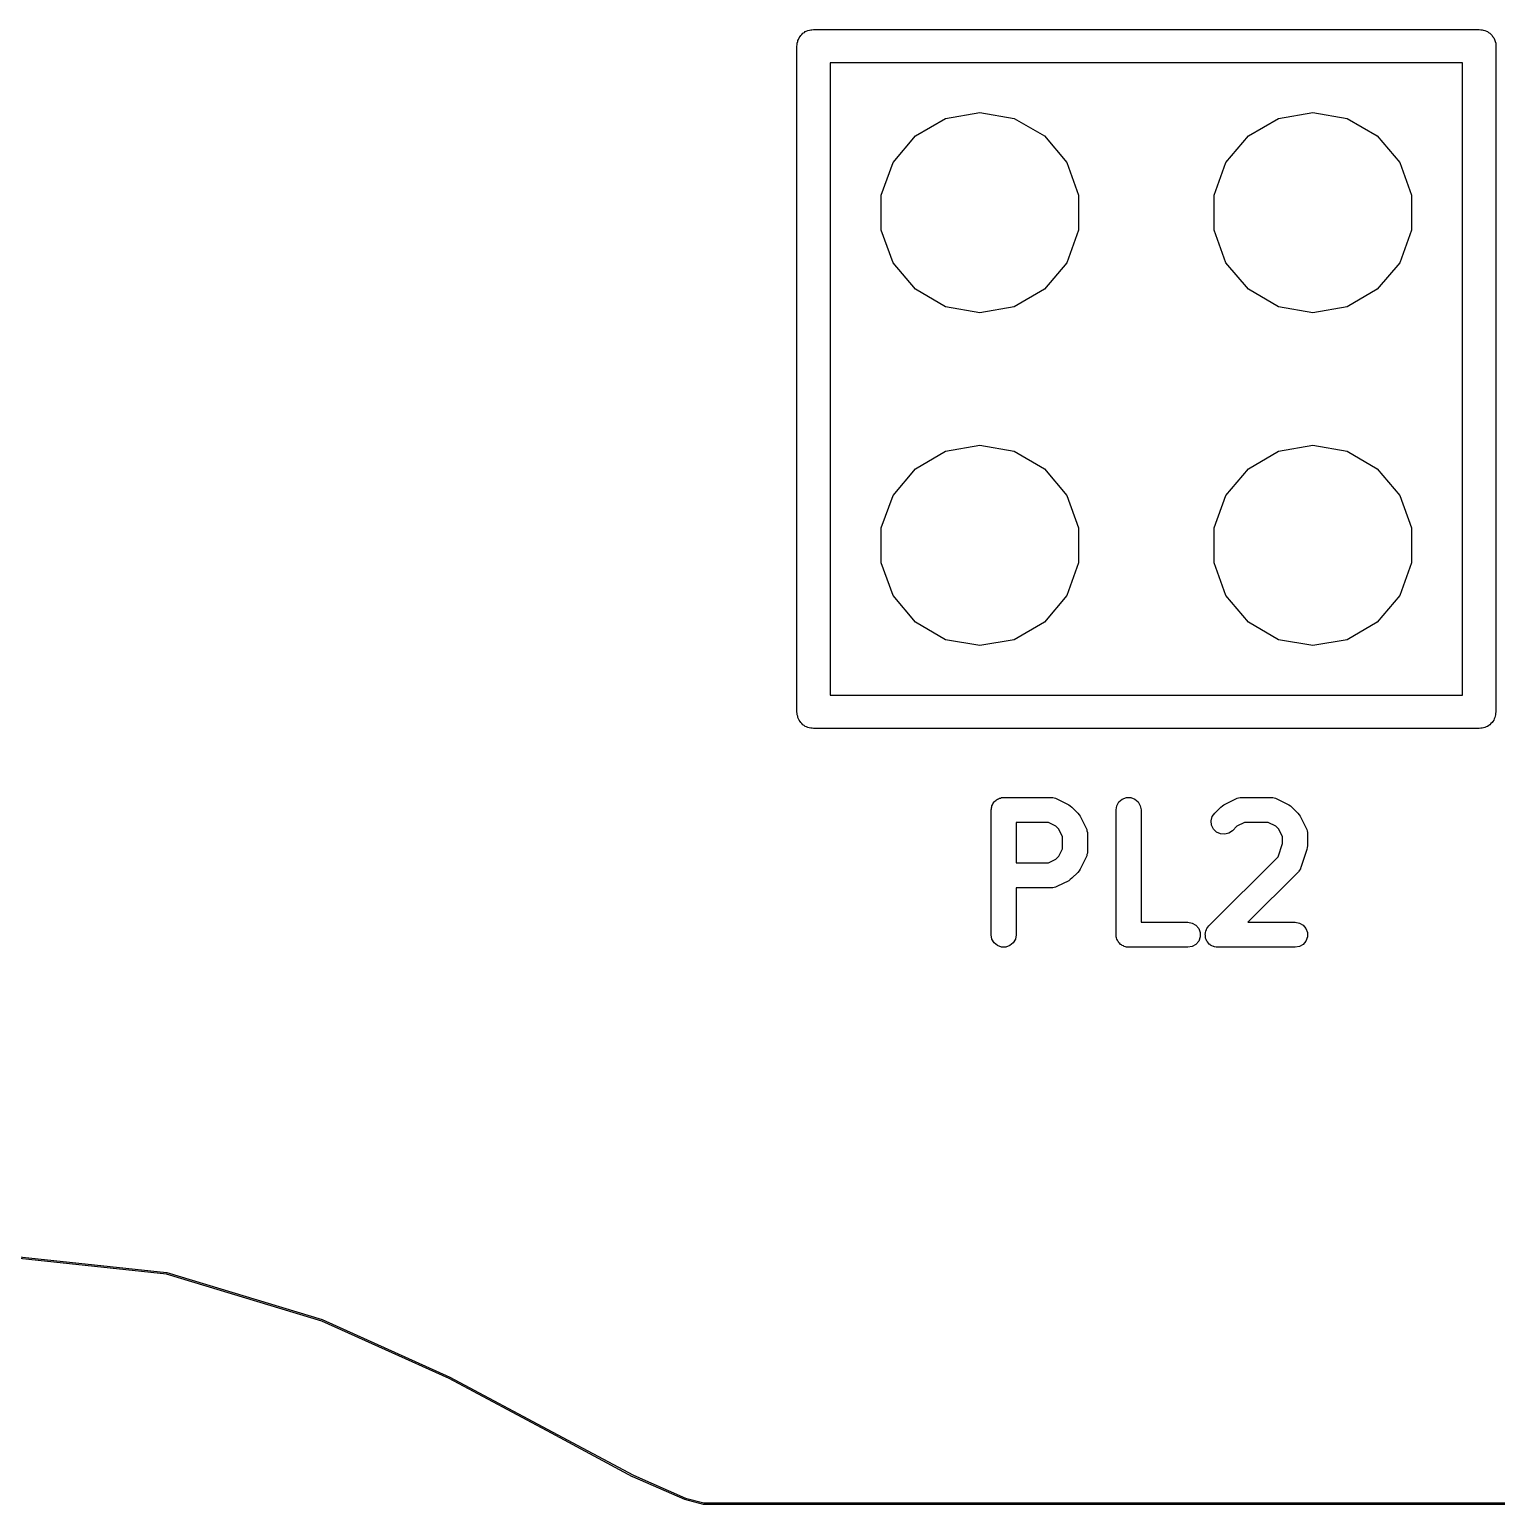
# Model space of a CAD drawing. Extents: x 69.6 to 139.6, y -158 to -61.
# Drawn here: x 118.86 to 127.68, y -158.04 to -149.18 of the extents above; entities that cross this region are included whole.
import ezdxf

# ---------------------------------------------------------------- set-up
doc = ezdxf.new("R2010")
doc.units = 0
doc.header["$MEASUREMENT"] = 0
doc.layers.add('BLACK', color=7, linetype='CONTINUOUS')

msp = doc.modelspace()

# ---------------------------------------------------------------- linework, layer by layer
at = {"layer": 'Black'}
for p, q in [((123.481, -149.241), (123.484, -149.235)), ((123.484, -149.235), (123.488, -149.225)), ((123.488, -149.225), (123.495, -149.217)), ((123.495, -149.217), (123.498, -149.211)), ((123.498, -149.211), (123.504, -149.206)), ((123.504, -149.206), (123.511, -149.198)), ((123.511, -149.198), (123.52, -149.193)), ((123.52, -149.193), (123.525, -149.188)), ((123.525, -149.188), (123.531, -149.186)), ((123.531, -149.186), (123.541, -149.181)), ((123.541, -149.181), (123.551, -149.179)), ((123.551, -149.179), (123.558, -149.177)), ((123.558, -149.177), (123.565, -149.177)), ((123.565, -149.177), (123.575, -149.175)), ((123.575, -149.175), (127.575, -149.175)), ((127.575, -149.175), (127.585, -149.177)), ((127.585, -149.177), (127.592, -149.177)), ((127.592, -149.177), (127.599, -149.179)), ((127.599, -149.179), (127.609, -149.181)), ((127.609, -149.181), (127.619, -149.186)), ((127.619, -149.186), (127.625, -149.188)), ((127.625, -149.188), (127.63, -149.193)), ((127.63, -149.193), (127.639, -149.198)), ((127.639, -149.198), (127.646, -149.206)), ((127.646, -149.206), (127.652, -149.211)), ((127.652, -149.211), (127.655, -149.217)), ((127.655, -149.217), (127.662, -149.225)), ((127.662, -149.225), (127.666, -149.235)), ((127.666, -149.235), (127.669, -149.241)), ((123.475, -149.275), (123.476, -149.268)), ((123.475, -153.275), (123.475, -149.275)), ((123.476, -149.258), (123.48, -149.248)), ((123.476, -149.268), (123.476, -149.258)), ((123.48, -149.248), (123.481, -149.241)), ((127.669, -149.241), (127.67, -149.248)), ((127.67, -149.248), (127.674, -149.258)), ((127.674, -149.258), (127.674, -149.268)), ((127.674, -149.268), (127.675, -149.275)), ((127.675, -149.275), (127.675, -153.275)), ((127.475, -149.375), (123.675, -149.375)), ((123.675, -149.375), (123.675, -153.175)), ((127.475, -153.175), (127.475, -149.375)), ((124.369, -149.709), (124.575, -149.673)), ((124.575, -149.673), (124.781, -149.709)), ((126.369, -149.709), (126.575, -149.673)), ((126.575, -149.673), (126.781, -149.709)), ((124.188, -149.814), (124.369, -149.709)), ((124.781, -149.709), (124.962, -149.814)), ((126.188, -149.814), (126.369, -149.709)), ((126.781, -149.709), (126.962, -149.814)), ((124.053, -149.974), (124.188, -149.814)), ((124.962, -149.814), (125.097, -149.974)), ((126.053, -149.974), (126.188, -149.814)), ((126.962, -149.814), (127.097, -149.974)), ((123.982, -150.17), (124.053, -149.974)), ((125.097, -149.974), (125.168, -150.17)), ((125.982, -150.17), (126.053, -149.974)), ((127.097, -149.974), (127.168, -150.17)), ((123.982, -150.38), (123.982, -150.17)), ((125.168, -150.17), (125.168, -150.38)), ((125.982, -150.38), (125.982, -150.17)), ((127.168, -150.17), (127.168, -150.38)), ((124.053, -150.576), (123.982, -150.38)), ((125.168, -150.38), (125.097, -150.576)), ((126.053, -150.576), (125.982, -150.38)), ((127.168, -150.38), (127.097, -150.576)), ((124.188, -150.736), (124.053, -150.576)), ((125.097, -150.576), (124.962, -150.736)), ((126.188, -150.736), (126.053, -150.576)), ((127.097, -150.576), (126.962, -150.736)), ((124.369, -150.841), (124.188, -150.736)), ((124.962, -150.736), (124.781, -150.841)), ((126.369, -150.841), (126.188, -150.736)), ((126.962, -150.736), (126.781, -150.841)), ((124.575, -150.877), (124.369, -150.841)), ((124.781, -150.841), (124.575, -150.877)), ((126.575, -150.877), (126.369, -150.841)), ((126.781, -150.841), (126.575, -150.877)), ((124.188, -151.814), (124.369, -151.709)), ((124.369, -151.709), (124.575, -151.673)), ((124.575, -151.673), (124.781, -151.709)), ((124.781, -151.709), (124.962, -151.814)), ((126.188, -151.814), (126.369, -151.709)), ((126.369, -151.709), (126.575, -151.673)), ((126.575, -151.673), (126.781, -151.709)), ((126.781, -151.709), (126.962, -151.814)), ((124.053, -151.974), (124.188, -151.814)), ((124.962, -151.814), (125.097, -151.974)), ((126.053, -151.974), (126.188, -151.814)), ((126.962, -151.814), (127.097, -151.974)), ((123.982, -152.17), (124.053, -151.974)), ((125.097, -151.974), (125.168, -152.17)), ((125.982, -152.17), (126.053, -151.974)), ((127.097, -151.974), (127.168, -152.17)), ((123.982, -152.38), (123.982, -152.17)), ((125.168, -152.17), (125.168, -152.38)), ((125.982, -152.38), (125.982, -152.17)), ((127.168, -152.17), (127.168, -152.38)), ((124.053, -152.576), (123.982, -152.38)), ((125.168, -152.38), (125.097, -152.576)), ((126.053, -152.576), (125.982, -152.38)), ((127.168, -152.38), (127.097, -152.576)), ((124.188, -152.736), (124.053, -152.576)), ((125.097, -152.576), (124.962, -152.736)), ((126.188, -152.736), (126.053, -152.576)), ((127.097, -152.576), (126.962, -152.736)), ((124.369, -152.841), (124.188, -152.736)), ((124.962, -152.736), (124.781, -152.841)), ((126.369, -152.841), (126.188, -152.736)), ((126.962, -152.736), (126.781, -152.841)), ((124.575, -152.877), (124.369, -152.841)), ((124.781, -152.841), (124.575, -152.877)), ((126.575, -152.877), (126.369, -152.841)), ((126.781, -152.841), (126.575, -152.877)), ((123.675, -153.175), (127.475, -153.175)), ((123.477, -153.284), (123.475, -153.275)), ((123.477, -153.292), (123.477, -153.284)), ((123.48, -153.301), (123.477, -153.292)), ((123.481, -153.309), (123.48, -153.301)), ((123.485, -153.317), (123.481, -153.309)), ((127.669, -153.309), (127.665, -153.317)), ((127.67, -153.301), (127.669, -153.309)), ((127.673, -153.292), (127.67, -153.301)), ((127.675, -153.275), (127.673, -153.284)), ((127.673, -153.284), (127.673, -153.292)), ((123.488, -153.325), (123.485, -153.317)), ((123.494, -153.332), (123.488, -153.325)), ((123.498, -153.339), (123.494, -153.332)), ((123.505, -153.345), (123.498, -153.339)), ((123.511, -153.352), (123.505, -153.345)), ((123.518, -153.356), (123.511, -153.352)), ((123.525, -153.362), (123.518, -153.356)), ((123.533, -153.365), (123.525, -153.362)), ((123.541, -153.369), (123.533, -153.365)), ((123.549, -153.37), (123.541, -153.369)), ((123.558, -153.373), (123.549, -153.37)), ((123.566, -153.373), (123.558, -153.373)), ((123.575, -153.375), (123.566, -153.373)), ((127.575, -153.375), (123.575, -153.375)), ((127.584, -153.373), (127.575, -153.375)), ((127.592, -153.373), (127.584, -153.373)), ((127.601, -153.37), (127.592, -153.373)), ((127.609, -153.369), (127.601, -153.37)), ((127.617, -153.365), (127.609, -153.369)), ((127.625, -153.362), (127.617, -153.365)), ((127.632, -153.356), (127.625, -153.362)), ((127.639, -153.352), (127.632, -153.356)), ((127.645, -153.345), (127.639, -153.352)), ((127.652, -153.339), (127.645, -153.345)), ((127.656, -153.332), (127.652, -153.339)), ((127.662, -153.325), (127.656, -153.332)), ((127.665, -153.317), (127.662, -153.325)), ((124.646, -153.845), (124.647, -153.839)), ((124.647, -153.839), (124.651, -153.833)), ((124.651, -153.833), (124.653, -153.827)), ((124.653, -153.827), (124.657, -153.822)), ((124.657, -153.822), (124.66, -153.816)), ((124.66, -153.816), (124.665, -153.812)), ((124.665, -153.812), (124.67, -153.807)), ((124.67, -153.807), (124.675, -153.804)), ((124.675, -153.804), (124.68, -153.799)), ((124.68, -153.799), (124.687, -153.797)), ((124.687, -153.797), (124.692, -153.794)), ((124.692, -153.794), (124.699, -153.793)), ((124.699, -153.793), (124.705, -153.79)), ((124.705, -153.79), (124.711, -153.79)), ((124.711, -153.79), (124.718, -153.789)), ((124.718, -153.789), (125.004, -153.789)), ((125.004, -153.789), (125.008, -153.79)), ((125.008, -153.79), (125.012, -153.79)), ((125.012, -153.79), (125.021, -153.792)), ((125.021, -153.792), (125.029, -153.794)), ((125.029, -153.794), (125.033, -153.796)), ((125.033, -153.796), (125.037, -153.797)), ((125.037, -153.797), (125.109, -153.833)), ((125.109, -153.833), (125.118, -153.84)), ((125.118, -153.84), (125.128, -153.847)), ((125.393, -153.864), (125.397, -153.839)), ((125.397, -153.839), (125.41, -153.816)), ((125.41, -153.816), (125.43, -153.799)), ((125.43, -153.799), (125.455, -153.79)), ((125.455, -153.79), (125.481, -153.79)), ((125.481, -153.79), (125.505, -153.799)), ((125.505, -153.799), (125.525, -153.816)), ((125.525, -153.816), (125.538, -153.839)), ((125.538, -153.839), (125.543, -153.864)), ((126.022, -153.847), (126.032, -153.84)), ((126.032, -153.84), (126.041, -153.833)), ((126.041, -153.833), (126.113, -153.797)), ((126.113, -153.797), (126.117, -153.796)), ((126.117, -153.796), (126.121, -153.794)), ((126.121, -153.794), (126.129, -153.792)), ((126.129, -153.792), (126.138, -153.79)), ((126.138, -153.79), (126.142, -153.79)), ((126.142, -153.79), (126.146, -153.789)), ((126.146, -153.789), (126.325, -153.789)), ((126.325, -153.789), (126.329, -153.79)), ((126.329, -153.79), (126.334, -153.79)), ((126.334, -153.79), (126.342, -153.792)), ((126.342, -153.792), (126.351, -153.794)), ((126.351, -153.794), (126.354, -153.796)), ((126.354, -153.796), (126.359, -153.797)), ((126.359, -153.797), (126.43, -153.833)), ((126.43, -153.833), (126.44, -153.84)), ((126.44, -153.84), (126.449, -153.847)), ((124.643, -153.864), (124.644, -153.858)), ((124.643, -154.614), (124.643, -153.864)), ((124.644, -153.851), (124.646, -153.845)), ((124.644, -153.858), (124.644, -153.851)), ((125.128, -153.847), (125.164, -153.883)), ((125.164, -153.883), (125.171, -153.893)), ((125.171, -153.893), (125.178, -153.902)), ((125.178, -153.902), (125.214, -153.974)), ((125.393, -154.614), (125.393, -153.864)), ((125.543, -153.864), (125.543, -154.539)), ((125.965, -153.929), (125.971, -153.904)), ((125.967, -153.955), (125.965, -153.929)), ((125.971, -153.904), (125.986, -153.883)), ((125.986, -153.883), (126.022, -153.847)), ((126.449, -153.847), (126.485, -153.883)), ((126.485, -153.883), (126.492, -153.893)), ((126.492, -153.893), (126.499, -153.902)), ((126.499, -153.902), (126.535, -153.974)), ((124.986, -153.939), (124.793, -153.939)), ((124.793, -153.939), (124.793, -154.182)), ((125.031, -153.962), (124.986, -153.939)), ((125.049, -153.98), (125.031, -153.962)), ((125.071, -154.025), (125.049, -153.98)), ((125.214, -153.974), (125.215, -153.978)), ((125.215, -153.978), (125.217, -153.981)), ((125.217, -153.981), (125.218, -153.99)), ((125.218, -153.99), (125.221, -153.999)), ((125.221, -153.999), (125.221, -154.003)), ((125.221, -154.003), (125.221, -154.007)), ((125.221, -154.007), (125.221, -154.114)), ((125.978, -153.979), (125.967, -153.955)), ((125.996, -153.997), (125.978, -153.979)), ((126.02, -154.008), (125.996, -153.997)), ((126.046, -154.01), (126.02, -154.008)), ((126.071, -154.004), (126.046, -154.01)), ((126.092, -153.989), (126.071, -154.004)), ((126.119, -153.962), (126.092, -153.989)), ((126.164, -153.939), (126.119, -153.962)), ((126.307, -153.939), (126.164, -153.939)), ((126.352, -153.962), (126.307, -153.939)), ((126.371, -153.98), (126.352, -153.962)), ((126.393, -154.025), (126.371, -153.98)), ((126.535, -153.974), (126.536, -153.978)), ((126.536, -153.978), (126.538, -153.981)), ((126.538, -153.981), (126.54, -153.99)), ((126.54, -153.99), (126.542, -153.999)), ((126.542, -153.999), (126.542, -154.003)), ((126.542, -154.003), (126.543, -154.007)), ((126.543, -154.007), (126.543, -154.079)), ((125.049, -154.141), (125.071, -154.097)), ((125.071, -154.097), (125.071, -154.025)), ((126.367, -154.145), (126.393, -154.066)), ((126.393, -154.066), (126.393, -154.025)), ((126.539, -154.102), (126.503, -154.209)), ((126.541, -154.09), (126.539, -154.102)), ((126.543, -154.079), (126.541, -154.09)), ((124.793, -154.182), (124.986, -154.182)), ((124.986, -154.182), (125.031, -154.16)), ((125.031, -154.16), (125.049, -154.141)), ((125.214, -154.148), (125.178, -154.219)), ((125.215, -154.144), (125.214, -154.148)), ((125.217, -154.14), (125.215, -154.144)), ((125.218, -154.131), (125.217, -154.14)), ((125.221, -154.123), (125.218, -154.131)), ((125.221, -154.114), (125.221, -154.119)), ((125.221, -154.119), (125.221, -154.123)), ((125.951, -154.561), (126.367, -154.145)), ((125.118, -154.281), (125.109, -154.289)), ((125.128, -154.274), (125.118, -154.281)), ((125.164, -154.239), (125.128, -154.274)), ((125.171, -154.229), (125.164, -154.239)), ((125.178, -154.219), (125.171, -154.229)), ((126.485, -154.239), (126.185, -154.539)), ((126.488, -154.235), (126.485, -154.239)), ((126.491, -154.232), (126.488, -154.235)), ((126.495, -154.225), (126.491, -154.232)), ((126.5, -154.217), (126.495, -154.225)), ((126.501, -154.213), (126.5, -154.217)), ((126.503, -154.209), (126.501, -154.213)), ((125.004, -154.332), (124.793, -154.332)), ((124.793, -154.332), (124.793, -154.614)), ((125.008, -154.331), (125.004, -154.332)), ((125.012, -154.332), (125.008, -154.331)), ((125.021, -154.329), (125.012, -154.332)), ((125.029, -154.328), (125.021, -154.329)), ((125.033, -154.325), (125.029, -154.328)), ((125.037, -154.324), (125.033, -154.325)), ((125.109, -154.289), (125.037, -154.324)), ((125.543, -154.539), (125.825, -154.539)), ((125.825, -154.539), (125.851, -154.544)), ((125.851, -154.544), (125.873, -154.557)), ((126.185, -154.539), (126.468, -154.539)), ((126.468, -154.539), (126.494, -154.544)), ((126.494, -154.544), (126.516, -154.557)), ((124.647, -154.64), (124.643, -154.614)), ((124.66, -154.662), (124.647, -154.64)), ((124.788, -154.64), (124.775, -154.662)), ((124.793, -154.614), (124.788, -154.64)), ((125.394, -154.621), (125.393, -154.614)), ((125.394, -154.627), (125.394, -154.621)), ((125.396, -154.633), (125.394, -154.627)), ((125.397, -154.64), (125.396, -154.633)), ((125.401, -154.646), (125.397, -154.64)), ((125.873, -154.557), (125.89, -154.577)), ((125.89, -154.577), (125.899, -154.601)), ((125.899, -154.627), (125.89, -154.652)), ((125.899, -154.601), (125.899, -154.627)), ((125.929, -154.608), (125.93, -154.605)), ((125.93, -154.618), (125.929, -154.608)), ((125.93, -154.601), (125.933, -154.592)), ((125.93, -154.605), (125.93, -154.601)), ((125.93, -154.627), (125.93, -154.618)), ((125.931, -154.63), (125.93, -154.627)), ((125.931, -154.634), (125.931, -154.63)), ((125.935, -154.643), (125.931, -154.634)), ((125.933, -154.592), (125.936, -154.583)), ((125.936, -154.583), (125.937, -154.58)), ((125.937, -154.58), (125.939, -154.577)), ((125.939, -154.577), (125.945, -154.569)), ((125.945, -154.569), (125.951, -154.561)), ((126.516, -154.557), (126.533, -154.577)), ((126.533, -154.577), (126.542, -154.601)), ((126.542, -154.627), (126.533, -154.652)), ((126.542, -154.601), (126.542, -154.627)), ((124.68, -154.679), (124.66, -154.662)), ((124.705, -154.688), (124.68, -154.679)), ((124.731, -154.688), (124.705, -154.688)), ((124.755, -154.679), (124.731, -154.688)), ((124.775, -154.662), (124.755, -154.679)), ((125.403, -154.652), (125.401, -154.646)), ((125.407, -154.657), (125.403, -154.652)), ((125.41, -154.662), (125.407, -154.657)), ((125.415, -154.667), (125.41, -154.662)), ((125.42, -154.672), (125.415, -154.667)), ((125.425, -154.675), (125.42, -154.672)), ((125.43, -154.679), (125.425, -154.675)), ((125.437, -154.681), (125.43, -154.679)), ((125.442, -154.685), (125.437, -154.681)), ((125.449, -154.686), (125.442, -154.685)), ((125.455, -154.688), (125.449, -154.686)), ((125.461, -154.688), (125.455, -154.688)), ((125.468, -154.689), (125.461, -154.688)), ((125.825, -154.689), (125.468, -154.689)), ((125.851, -154.685), (125.825, -154.689)), ((125.873, -154.672), (125.851, -154.685)), ((125.89, -154.652), (125.873, -154.672)), ((125.939, -154.652), (125.935, -154.643)), ((125.941, -154.654), (125.939, -154.652)), ((125.942, -154.657), (125.941, -154.654)), ((125.949, -154.664), (125.942, -154.657)), ((125.955, -154.672), (125.949, -154.664)), ((125.958, -154.673), (125.955, -154.672)), ((125.961, -154.676), (125.958, -154.673)), ((125.969, -154.68), (125.961, -154.676)), ((125.978, -154.685), (125.969, -154.68)), ((125.981, -154.685), (125.978, -154.685)), ((125.984, -154.687), (125.981, -154.685)), ((125.994, -154.688), (125.984, -154.687)), ((126.004, -154.689), (125.994, -154.688)), ((126.468, -154.689), (126.004, -154.689)), ((126.494, -154.685), (126.468, -154.689)), ((126.516, -154.672), (126.494, -154.685)), ((126.533, -154.652), (126.516, -154.672)), ((119.687, -156.653), (118.588, -156.537)), ((118.589, -156.527), (119.688, -156.643)), ((120.621, -156.935), (119.687, -156.653)), ((119.688, -156.643), (119.689, -156.643)), ((119.689, -156.643), (119.689, -156.644)), ((119.689, -156.644), (120.624, -156.925)), ((121.386, -157.28), (120.621, -156.935)), ((120.624, -156.925), (120.624, -156.925)), ((120.624, -156.925), (120.624, -156.926)), ((120.624, -156.926), (121.391, -157.271)), ((122, -157.609), (121.386, -157.28)), ((121.391, -157.271), (121.391, -157.271)), ((121.391, -157.271), (121.391, -157.271)), ((121.391, -157.271), (122.005, -157.6)), ((122.488, -157.87), (122, -157.609)), ((122, -157.609), (122, -157.609)), ((122, -157.609), (122, -157.609)), ((122.005, -157.6), (122.005, -157.6)), ((122.005, -157.6), (122.493, -157.861)), ((122.489, -157.87), (122.488, -157.87)), ((122.802, -158.007), (122.489, -157.87)), ((122.489, -157.87), (122.489, -157.87)), ((122.493, -157.861), (122.805, -157.998)), ((122.914, -158.037), (122.802, -158.007)), ((122.802, -158.007), (122.802, -158.007)), ((122.802, -158.007), (122.802, -158.007)), ((122.805, -157.998), (122.916, -158.027)), ((122.915, -158.037), (122.914, -158.037)), ((122.914, -158.037), (122.914, -158.037)), ((128.588, -158.037), (122.915, -158.037)), ((122.916, -158.027), (128.588, -158.027))]:
    msp.add_line(p, q, dxfattribs=at)

doc.saveas('drawing.dxf')
